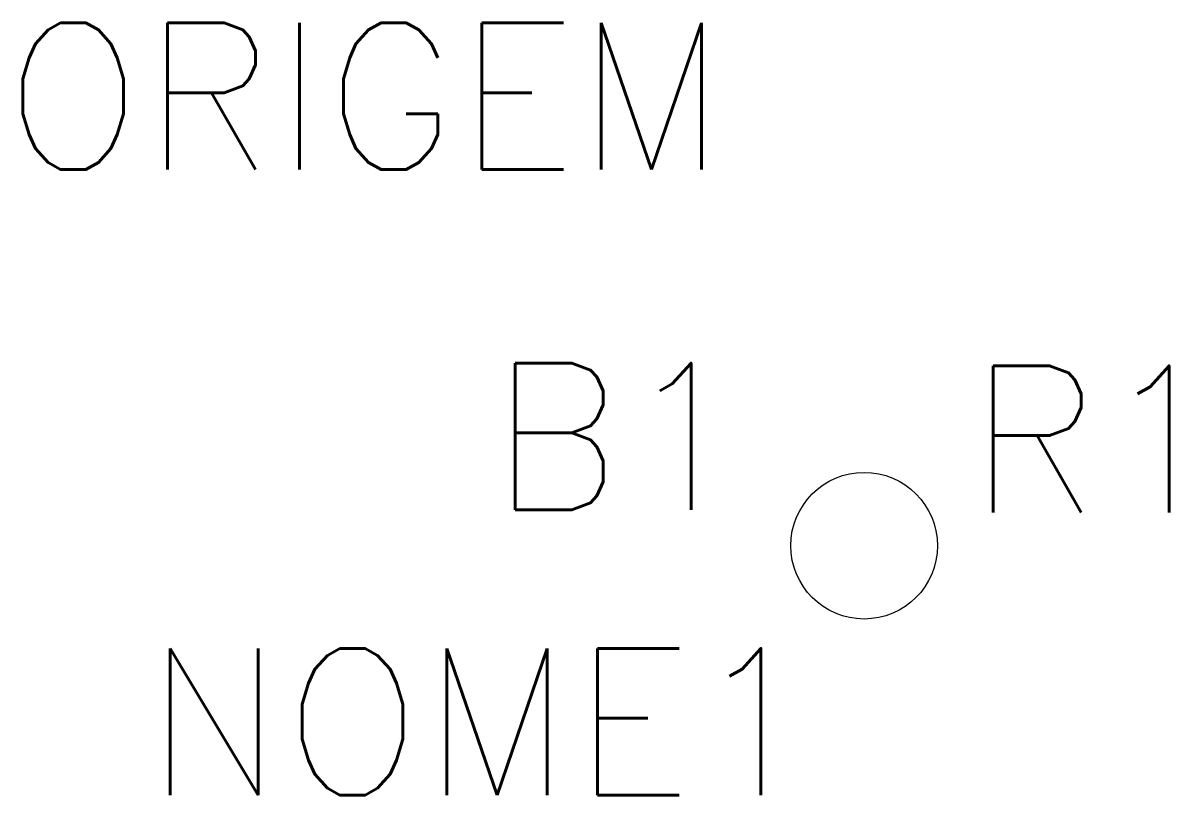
# Model space of a CAD drawing. Extents: x 296.9 to 312.5, y 182.6 to 193.1.
import ezdxf
from ezdxf.enums import TextEntityAlignment as Align

# ---------------------------------------------------------------- set-up
doc = ezdxf.new("R2010")
doc.units = 0
doc.header["$MEASUREMENT"] = 0
doc.layers.get('0').update_dxf_attribs({"linetype": 'CONTINUOUS'})
doc.styles.add('ROMANS', font='romans')

msp = doc.modelspace()

# ---------------------------------------------------------------- linework, layer by layer
at = {"linetype": 'Continuous', "ltscale": 10}
msp.add_circle((308.332, 186.018), 1, dxfattribs=at)

# ---------------------------------------------------------------- texts
at = {"lineweight": -3, "style": 'ROMANS'}
for tag, text, p in [('ORIGEM', 'ORIGEM', (306.458, 190.547)), ('NOME1', '', (307.696, 182.018))]:
    msp.add_attdef(tag, text=text, height=2, dxfattribs=at).set_placement(p, align=Align.BOTTOM_RIGHT)
msp.add_attdef('B1', text='', height=2, dxfattribs=at).set_placement((306.743, 187.509), align=Align.MIDDLE_RIGHT)
at = {"style": 'ROMANS'}
msp.add_attdef('R1', (309.748, 186.472), '', height=2, dxfattribs=at)

doc.saveas('drawing.dxf')
